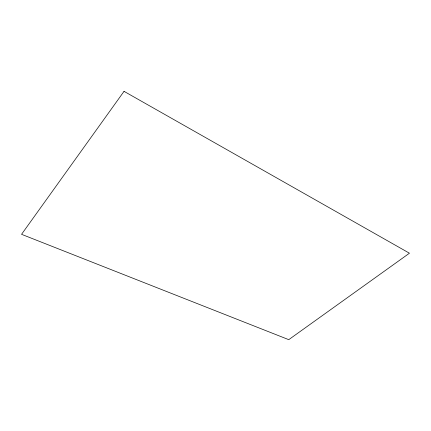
<?xml version="1.0" encoding="UTF-8"?>
<svg xmlns="http://www.w3.org/2000/svg" width="431" height="431" viewBox="0 0 431 431"><rect width="100%" height="100%" fill="white"/><g stroke="black" fill="none" stroke-linecap="round" stroke-linejoin="round"><path stroke-width="0.65" d="M124.031 91.34L21.55 234.319L288.754 339.66L409.45 253.207L124.031 91.34"/></g></svg>
